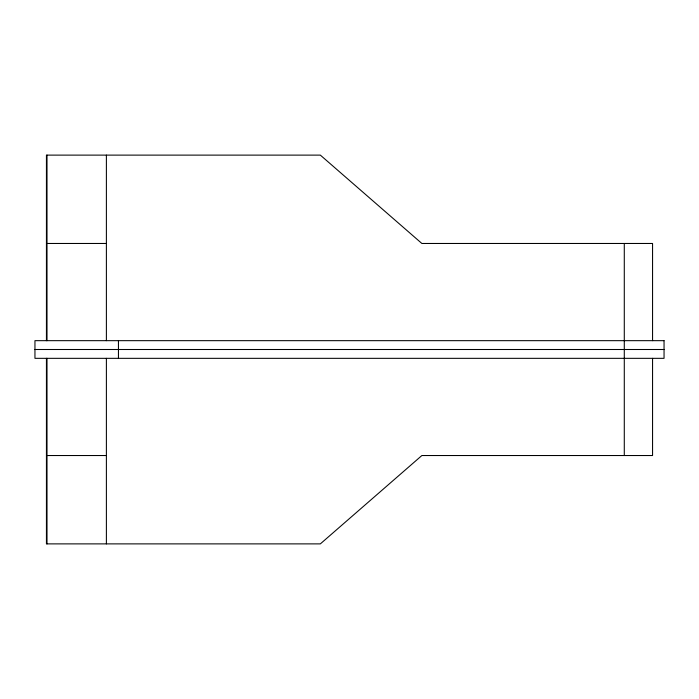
<?xml version="1.0" encoding="UTF-8"?>
<svg xmlns="http://www.w3.org/2000/svg" width="699" height="699" viewBox="0 0 699 699"><rect width="100%" height="100%" fill="white"/><g stroke="black" fill="none" stroke-linecap="round" stroke-linejoin="round"><path stroke-width="1.05" d="M47.008 243.47L106.388 243.47M34.95 349.5L664.05 349.5M47.008 455.53L106.388 455.53M652.56 340.666L652.56 243.47L421.873 243.47L320.343 155.117L46.44 155.117L46.44 340.666M652.56 358.334L652.56 455.53L421.873 455.53L320.343 543.883L46.44 543.883L46.44 358.334M624.286 243.47L624.286 455.53M118.446 340.666L118.446 358.334M106.388 155.117L106.388 340.666M106.388 358.334L106.388 543.883M47.008 155.117L47.008 340.666M47.008 358.334L47.008 543.883M664.05 340.666L34.95 340.666L34.95 358.334L664.05 358.334L664.05 340.666"/></g></svg>
